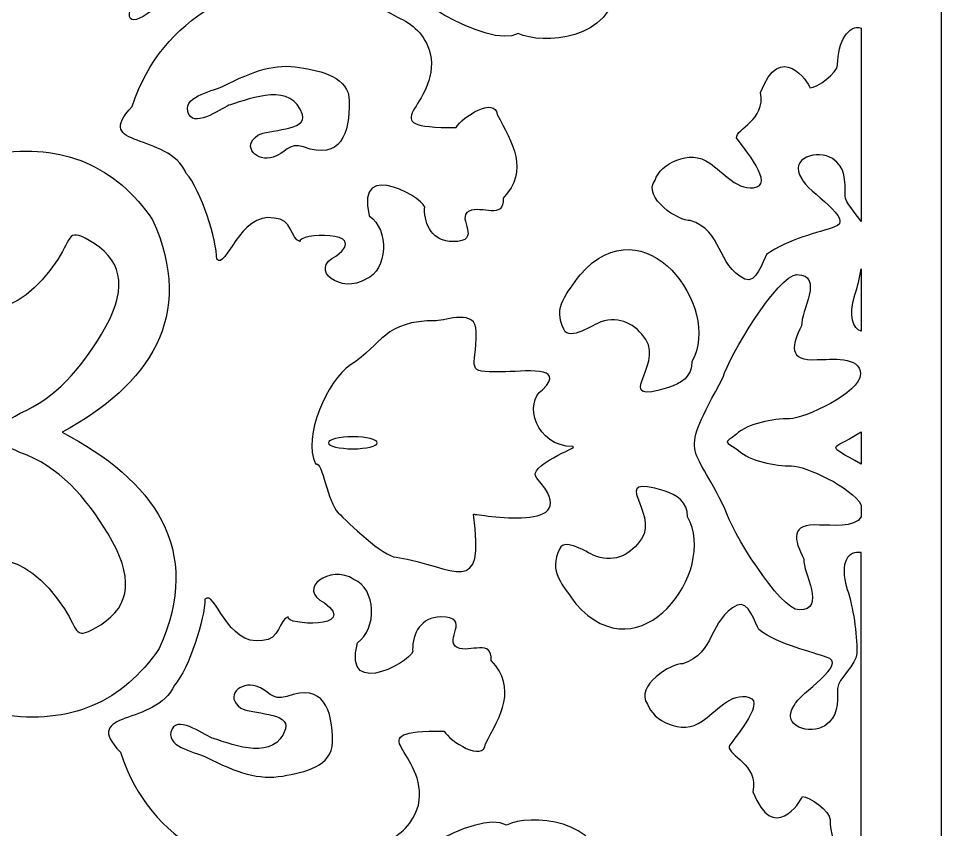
# Model space of a CAD drawing. Header units: centimetres. Extents: x -16.1 to -1.5, y -3 to 9.
# Drawn here: x -11.149 to -8.945, y 3.952 to 5.889 of the extents above; entities that cross this region are included whole.
import ezdxf

# ---------------------------------------------------------------- set-up
doc = ezdxf.new("R2010")
doc.units = ezdxf.units.CM
doc.header["$MEASUREMENT"] = 0
doc.layers.add('layer 1', color=7, linetype='Continuous')

msp = doc.modelspace()

# ---------------------------------------------------------------- linework, layer by layer
at = {"layer": 'layer 1', "color": 250}
for points, knots in [([(-16.12548, 8.7486), (-16.12548, 8.7486), (-16.12548, 9.00077), (-16.12548, 9.00077), (-16.12548, 9.00077), (-16.12548, 9.00077), (-8.94455, 9.00077), (-8.94455, 9.00077), (-8.94455, 9.00077), (-8.94455, 9.00077), (-8.94455, -3.03333), (-8.94455, -3.03333), (-8.94455, -3.03333), (-8.94455, -3.03333), (-16.12548, -3.03333), (-16.12548, -3.03333), (-16.12548, -3.03333), (-16.12548, -3.03333), (-16.12548, 8.7486), (-16.12548, 8.7486)], [0, 0, 0, 0, 0.1666667, 0.1666667, 0.1666667, 0.1666667, 0.3333333, 0.3333333, 0.3333333, 0.3333333, 0.5, 0.5, 0.5, 0.5, 0.6666667, 0.6666667, 0.6666667, 0.6666667, 1, 1, 1, 1]), ([(-9.72004, 5.97113), (-9.73966, 5.96552), (-9.80693, 5.95709), (-9.82094, 5.97113), (-9.82094, 5.97113), (-9.84617, 5.9964), (-9.78451, 6.01605), (-9.80973, 6.04132), (-9.80973, 6.04132), (-9.85178, 6.08343), (-9.93587, 6.12274), (-9.98352, 6.17047), (-9.98352, 6.17047), (-10.01715, 6.20416), (-9.92746, 6.29401), (-9.90503, 6.3277), (-9.90503, 6.3277), (-9.85458, 6.4035), (-9.98071, 6.44562), (-10.03958, 6.44562), (-10.03958, 6.44562), (-10.11408, 6.43963), (-10.09769, 6.36869), (-10.19654, 6.38666), (-10.19654, 6.38666), (-10.28344, 6.37341), (-10.2526, 6.24219), (-10.3423, 6.34454), (-10.3423, 6.34454), (-10.42676, 6.4138), (-10.41997, 6.35172), (-10.46282, 6.29682), (-10.46282, 6.29682), (-10.55252, 6.20697), (-10.73751, 6.2547), (-10.82721, 6.09747), (-10.82721, 6.09747), (-10.84403, 6.04132), (-10.87486, 6.00202), (-10.87486, 5.93744), (-10.87486, 5.93744), (-10.90686, 5.85273), (-10.85414, 5.88303), (-10.78177, 5.94901), (-10.78177, 5.94901), (-10.68407, 6.06089), (-10.4627, 6.16525), (-10.29184, 6.15082), (-10.29184, 6.15082), (-10.24139, 6.13397), (-10.10685, 6.1059), (-10.1573, 6.08905), (-10.1573, 6.08905), (-10.1292, 6.04334), (-10.29646, 6.05364), (-10.40957, 6.0329), (-10.40957, 6.0329), (-10.60858, 5.96832), (-10.80478, 5.90375), (-10.87766, 5.67913), (-10.87766, 5.67913), (-10.97546, 5.57691), (-10.79193, 5.61881), (-10.74873, 5.5191), (-10.74873, 5.5191), (-10.71343, 5.4805), (-10.67557, 5.35839), (-10.67585, 5.31414), (-10.67585, 5.31414), (-10.65259, 5.28824), (-10.62278, 5.4273), (-10.5385, 5.41241), (-10.5385, 5.41241), (-10.49646, 5.41241), (-10.49926, 5.36187), (-10.47684, 5.35626), (-10.47684, 5.35626), (-10.48478, 5.37615), (-10.30726, 5.38504), (-10.38995, 5.32256), (-10.38995, 5.32256), (-10.46002, 5.28887), (-10.37593, 5.22991), (-10.31987, 5.26641), (-10.31987, 5.26641), (-10.26675, 5.28887), (-10.26355, 5.38434), (-10.31146, 5.41803), (-10.31146, 5.41803), (-10.34916, 5.56276), (-10.16399, 5.45062), (-10.17972, 5.43487), (-10.17972, 5.43487), (-10.17972, 5.39556), (-10.1601, 5.35626), (-10.11245, 5.35626), (-10.11245, 5.35626), (-10.03677, 5.35626), (-10.10685, 5.41241), (-10.07321, 5.42926), (-10.07321, 5.42926), (-10.04238, 5.4433), (-9.98912, 5.4068), (-9.99192, 5.46014), (-9.99192, 5.46014), (-9.92844, 5.52659), (-9.97029, 5.59304), (-10.00594, 5.65948), (-10.00594, 5.65948), (-10.00986, 5.70385), (-10.09077, 5.65349), (-10.10404, 5.6286), (-10.10404, 5.6286), (-10.32013, 5.6286), (-10.14034, 5.67633), (-10.16571, 5.80548), (-10.16571, 5.80548), (-10.17972, 5.85321), (-10.20775, 5.87567), (-10.24419, 5.89251), (-10.24419, 5.89251), (-10.32268, 5.93182), (-10.38154, 5.9964), (-10.2498, 5.9964), (-10.2498, 5.9964), (-10.25146, 5.95986), (-10.02863, 5.81384), (-9.95549, 5.85321), (-9.95549, 5.85321), (-9.89894, 5.82612), (-9.73025, 5.83558), (-9.72004, 5.97113)], [0, 0, 0, 0, 0.0294118, 0.0294118, 0.0294118, 0.0294118, 0.0588235, 0.0588235, 0.0588235, 0.0588235, 0.0882353, 0.0882353, 0.0882353, 0.0882353, 0.1176471, 0.1176471, 0.1176471, 0.1176471, 0.1470588, 0.1470588, 0.1470588, 0.1470588, 0.1764706, 0.1764706, 0.1764706, 0.1764706, 0.2058824, 0.2058824, 0.2058824, 0.2058824, 0.2352941, 0.2352941, 0.2352941, 0.2352941, 0.2647059, 0.2647059, 0.2647059, 0.2647059, 0.2941176, 0.2941176, 0.2941176, 0.2941176, 0.3235294, 0.3235294, 0.3235294, 0.3235294, 0.3529412, 0.3529412, 0.3529412, 0.3529412, 0.3823529, 0.3823529, 0.3823529, 0.3823529, 0.4117647, 0.4117647, 0.4117647, 0.4117647, 0.4411765, 0.4411765, 0.4411765, 0.4411765, 0.4705882, 0.4705882, 0.4705882, 0.4705882, 0.5, 0.5, 0.5, 0.5, 0.5294118, 0.5294118, 0.5294118, 0.5294118, 0.5588235, 0.5588235, 0.5588235, 0.5588235, 0.5882353, 0.5882353, 0.5882353, 0.5882353, 0.6176471, 0.6176471, 0.6176471, 0.6176471, 0.6470588, 0.6470588, 0.6470588, 0.6470588, 0.6764706, 0.6764706, 0.6764706, 0.6764706, 0.7058824, 0.7058824, 0.7058824, 0.7058824, 0.7352941, 0.7352941, 0.7352941, 0.7352941, 0.7647059, 0.7647059, 0.7647059, 0.7647059, 0.7941176, 0.7941176, 0.7941176, 0.7941176, 0.8235294, 0.8235294, 0.8235294, 0.8235294, 0.8529412, 0.8529412, 0.8529412, 0.8529412, 0.8823529, 0.8823529, 0.8823529, 0.8823529, 0.9117647, 0.9117647, 0.9117647, 0.9117647, 0.9411765, 0.9411765, 0.9411765, 0.9411765, 1, 1, 1, 1]), ([(-9.13662, 5.86582), (-9.16571, 5.87658), (-9.19272, 5.83316), (-9.19272, 5.77844), (-9.19272, 5.77844), (-9.19272, 5.75889), (-9.24276, 5.72333), (-9.25884, 5.72333), (-9.25884, 5.72333), (-9.26259, 5.73694), (-9.32998, 5.8368), (-9.37679, 5.71267), (-9.37679, 5.71267), (-9.36415, 5.64542), (-9.43629, 5.62623), (-9.43397, 5.60424), (-9.43397, 5.60424), (-9.43218, 5.59713), (-9.34462, 5.49936), (-9.38572, 5.48692), (-9.38572, 5.48692), (-9.42861, 5.47269), (-9.46792, 5.52425), (-9.4983, 5.5438), (-9.4983, 5.5438), (-9.54655, 5.5789), (-9.61683, 5.54187), (-9.62875, 5.50291), (-9.62875, 5.50291), (-9.66108, 5.4614), (-9.56969, 5.40293), (-9.54476, 5.40692), (-9.54476, 5.40692), (-9.46613, 5.38204), (-9.48222, 5.30027), (-9.41431, 5.2665), (-9.41431, 5.2665), (-9.38751, 5.25405), (-9.37142, 5.31093), (-9.36249, 5.32515), (-9.36249, 5.32515), (-9.31459, 5.36249), (-9.23334, 5.37848), (-9.20166, 5.39092), (-9.20166, 5.39092), (-9.14629, 5.40631), (-9.26601, 5.47624), (-9.2785, 5.50647), (-9.2785, 5.50647), (-9.31245, 5.55625), (-9.23918, 5.57757), (-9.20523, 5.55446), (-9.20523, 5.55446), (-9.17307, 5.53314), (-9.17485, 5.50291), (-9.17485, 5.46558), (-9.17485, 5.46558), (-9.17485, 5.44867), (-9.14996, 5.42606), (-9.13662, 5.40399), (-9.13662, 5.40399), (-9.13662, 5.40399), (-9.13662, 5.86582), (-9.13662, 5.86582)], [0, 0, 0, 0, 0.0588235, 0.0588235, 0.0588235, 0.0588235, 0.1176471, 0.1176471, 0.1176471, 0.1176471, 0.1764706, 0.1764706, 0.1764706, 0.1764706, 0.2352941, 0.2352941, 0.2352941, 0.2352941, 0.2941176, 0.2941176, 0.2941176, 0.2941176, 0.3529412, 0.3529412, 0.3529412, 0.3529412, 0.4117647, 0.4117647, 0.4117647, 0.4117647, 0.4705882, 0.4705882, 0.4705882, 0.4705882, 0.5294118, 0.5294118, 0.5294118, 0.5294118, 0.5882353, 0.5882353, 0.5882353, 0.5882353, 0.6470588, 0.6470588, 0.6470588, 0.6470588, 0.7058824, 0.7058824, 0.7058824, 0.7058824, 0.7647059, 0.7647059, 0.7647059, 0.7647059, 0.8235294, 0.8235294, 0.8235294, 0.8235294, 0.8823529, 0.8823529, 0.8823529, 0.8823529, 1, 1, 1, 1]), ([(-10.47799, 5.77242), (-10.53523, 5.7822), (-10.58527, 5.76534), (-10.66209, 5.72687), (-10.66209, 5.72687), (-10.68975, 5.71374), (-10.76256, 5.70208), (-10.74218, 5.65978), (-10.74218, 5.65978), (-10.72616, 5.62768), (-10.65917, 5.67873), (-10.64316, 5.68311), (-10.64316, 5.68311), (-10.59219, 5.69915), (-10.49608, 5.73708), (-10.47133, 5.65978), (-10.47133, 5.65978), (-10.45822, 5.62039), (-10.55433, 5.62477), (-10.57763, 5.61018), (-10.57763, 5.61018), (-10.6184, 5.58247), (-10.57908, 5.546), (-10.54122, 5.55767), (-10.54122, 5.55767), (-10.5121, 5.56642), (-10.50482, 5.59414), (-10.46841, 5.58247), (-10.46841, 5.58247), (-10.37945, 5.54942), (-10.35848, 5.61448), (-10.35917, 5.69178), (-10.35917, 5.69178), (-10.35967, 5.74938), (-10.42577, 5.7635), (-10.47799, 5.77242)], [0, 0, 0, 0, 0.1, 0.1, 0.1, 0.1, 0.2, 0.2, 0.2, 0.2, 0.3, 0.3, 0.3, 0.3, 0.4, 0.4, 0.4, 0.4, 0.5, 0.5, 0.5, 0.5, 0.6, 0.6, 0.6, 0.6, 0.7, 0.7, 0.7, 0.7, 0.8, 0.8, 0.8, 0.8, 1, 1, 1, 1]), ([(-11.60091, 4.9031), (-11.60291, 4.87937), (-11.39336, 4.67235), (-11.37156, 4.67796), (-11.37156, 4.67796), (-11.25791, 4.63511), (-11.17491, 4.67675), (-11.24755, 4.7805), (-11.24755, 4.7805), (-11.25739, 4.78988), (-11.3325, 4.8318), (-11.34, 4.8397), (-11.34, 4.8397), (-11.30425, 4.90092), (-11.19401, 4.87752), (-11.14595, 4.85284), (-11.14595, 4.85284), (-11.05241, 4.82003), (-10.98878, 4.74602), (-10.93517, 4.65822), (-10.93517, 4.65822), (-10.874, 4.5573), (-10.88002, 4.4874), (-10.95282, 4.44153), (-10.95282, 4.44153), (-11.01837, 4.40022), (-11.00448, 4.42642), (-11.03962, 4.47935), (-11.03962, 4.47935), (-11.13883, 4.62882), (-11.24446, 4.62525), (-11.33732, 4.52873), (-11.33732, 4.52873), (-11.40138, 4.39026), (-11.38464, 4.27876), (-11.1901, 4.22662), (-11.1901, 4.22662), (-11.02554, 4.20145), (-10.90106, 4.2566), (-10.81309, 4.38487), (-10.81309, 4.38487), (-10.70527, 4.62138), (-10.82796, 4.78805), (-11.04508, 4.9009), (-11.04508, 4.9009), (-10.83809, 5.01356), (-10.72409, 5.17778), (-10.82921, 5.40836), (-10.82921, 5.40836), (-10.91718, 5.53664), (-11.04166, 5.59179), (-11.20622, 5.56662), (-11.20622, 5.56662), (-11.40075, 5.51447), (-11.4175, 5.40297), (-11.35344, 5.2645), (-11.35344, 5.2645), (-11.26058, 5.16799), (-11.15495, 5.16441), (-11.05574, 5.31389), (-11.05574, 5.31389), (-11.0206, 5.36683), (-11.03449, 5.39302), (-10.96893, 5.35171), (-10.96893, 5.35171), (-10.89614, 5.30583), (-10.89012, 5.23594), (-10.95129, 5.13502), (-10.95129, 5.13502), (-11.00165, 5.05253), (-11.06087, 4.9822), (-11.14541, 4.94679), (-11.14541, 4.94679), (-11.20803, 4.90673), (-11.30525, 4.88328), (-11.33963, 4.93698), (-11.33963, 4.93698), (-11.33399, 4.94272), (-11.27042, 5.00629), (-11.26367, 5.01274), (-11.26367, 5.01274), (-11.18852, 5.12006), (-11.25946, 5.16093), (-11.3765, 5.11054), (-11.3765, 5.11054), (-11.39434, 5.11724), (-11.59981, 4.92476), (-11.60091, 4.9031)], [0, 0, 0, 0, 0.0434783, 0.0434783, 0.0434783, 0.0434783, 0.0869565, 0.0869565, 0.0869565, 0.0869565, 0.1304348, 0.1304348, 0.1304348, 0.1304348, 0.173913, 0.173913, 0.173913, 0.173913, 0.2173913, 0.2173913, 0.2173913, 0.2173913, 0.2608696, 0.2608696, 0.2608696, 0.2608696, 0.3043478, 0.3043478, 0.3043478, 0.3043478, 0.3478261, 0.3478261, 0.3478261, 0.3478261, 0.3913043, 0.3913043, 0.3913043, 0.3913043, 0.4347826, 0.4347826, 0.4347826, 0.4347826, 0.4782609, 0.4782609, 0.4782609, 0.4782609, 0.5217391, 0.5217391, 0.5217391, 0.5217391, 0.5652174, 0.5652174, 0.5652174, 0.5652174, 0.6086957, 0.6086957, 0.6086957, 0.6086957, 0.6521739, 0.6521739, 0.6521739, 0.6521739, 0.6956522, 0.6956522, 0.6956522, 0.6956522, 0.7391304, 0.7391304, 0.7391304, 0.7391304, 0.7826087, 0.7826087, 0.7826087, 0.7826087, 0.826087, 0.826087, 0.826087, 0.826087, 0.8695652, 0.8695652, 0.8695652, 0.8695652, 0.9130435, 0.9130435, 0.9130435, 0.9130435, 1, 1, 1, 1]), ([(-9.59641, 5.00772), (-9.56633, 5.01701), (-9.54077, 5.03433), (-9.54077, 5.06966), (-9.54077, 5.06966), (-9.46803, 5.19957), (-9.65351, 5.4533), (-9.80809, 5.27713), (-9.80809, 5.27713), (-9.83893, 5.23184), (-9.87418, 5.20116), (-9.84628, 5.14564), (-9.84628, 5.14564), (-9.83306, 5.11787), (-9.77578, 5.15879), (-9.75815, 5.16463), (-9.75815, 5.16463), (-9.71262, 5.17924), (-9.67443, 5.15879), (-9.65093, 5.12226), (-9.65093, 5.12226), (-9.60837, 5.05876), (-9.73522, 4.96483), (-9.59641, 5.00772)], [0, 0, 0, 0, 0.1428571, 0.1428571, 0.1428571, 0.1428571, 0.2857143, 0.2857143, 0.2857143, 0.2857143, 0.4285714, 0.4285714, 0.4285714, 0.4285714, 0.5714286, 0.5714286, 0.5714286, 0.5714286, 0.7142857, 0.7142857, 0.7142857, 0.7142857, 1, 1, 1, 1]), ([(-9.13821, 5.04019), (-9.13821, 5.08406), (-9.20988, 5.07446), (-9.24158, 5.07446), (-9.24158, 5.07446), (-9.31234, 5.06988), (-9.30223, 5.11009), (-9.27879, 5.15535), (-9.27879, 5.15535), (-9.28154, 5.18825), (-9.22366, 5.27736), (-9.28981, 5.27736), (-9.28981, 5.27736), (-9.3352, 5.27736), (-9.45407, 5.07994), (-9.46622, 5.03226), (-9.46622, 5.03226), (-9.57384, 4.83326), (-9.54118, 4.88407), (-9.46104, 4.7165), (-9.46104, 4.7165), (-9.44889, 4.66881), (-9.33002, 4.47658), (-9.28463, 4.47658), (-9.28463, 4.47658), (-9.21848, 4.47658), (-9.27636, 4.56569), (-9.27361, 4.5986), (-9.27361, 4.5986), (-9.29705, 4.64385), (-9.30716, 4.68407), (-9.2364, 4.67948), (-9.2364, 4.67948), (-9.20893, 4.67948), (-9.15149, 4.67229), (-9.13662, 4.69889), (-9.13662, 4.69889), (-9.13662, 4.69889), (-9.13662, 4.72721), (-9.13662, 4.72721), (-9.13662, 4.72721), (-9.15819, 4.77013), (-9.27127, 4.82069), (-9.30255, 4.82069), (-9.30255, 4.82069), (-9.34114, 4.82069), (-9.40316, 4.83165), (-9.42934, 4.8577), (-9.42934, 4.8577), (-9.46213, 4.88204), (-9.46714, 4.87203), (-9.43452, 4.89624), (-9.43452, 4.89624), (-9.40834, 4.92229), (-9.34632, 4.93326), (-9.30773, 4.93326), (-9.30773, 4.93326), (-9.2731, 4.93326), (-9.13821, 4.99522), (-9.13821, 5.04019)], [0, 0, 0, 0, 0.0625, 0.0625, 0.0625, 0.0625, 0.125, 0.125, 0.125, 0.125, 0.1875, 0.1875, 0.1875, 0.1875, 0.25, 0.25, 0.25, 0.25, 0.3125, 0.3125, 0.3125, 0.3125, 0.375, 0.375, 0.375, 0.375, 0.4375, 0.4375, 0.4375, 0.4375, 0.5, 0.5, 0.5, 0.5, 0.5625, 0.5625, 0.5625, 0.5625, 0.625, 0.625, 0.625, 0.625, 0.6875, 0.6875, 0.6875, 0.6875, 0.75, 0.75, 0.75, 0.75, 0.8125, 0.8125, 0.8125, 0.8125, 0.875, 0.875, 0.875, 0.875, 1, 1, 1, 1]), ([(-9.13662, 5.29114), (-9.14047, 5.26878), (-9.14557, 5.24722), (-9.15162, 5.22916), (-9.15162, 5.22916), (-9.16757, 5.17627), (-9.15633, 5.14919), (-9.13662, 5.14236), (-9.13662, 5.14236), (-9.13662, 5.14236), (-9.13662, 5.29114), (-9.13662, 5.29114)], [0, 0, 0, 0, 0.25, 0.25, 0.25, 0.25, 0.5, 0.5, 0.5, 0.5, 1, 1, 1, 1]), ([(-10.44004, 4.82573), (-10.47135, 4.89011), (-10.41202, 5.02549), (-10.35598, 5.06181), (-10.35598, 5.06181), (-10.28017, 5.11133), (-10.27687, 5.16746), (-10.15161, 5.16746), (-10.15161, 5.16746), (-10.12854, 5.16746), (-10.05602, 5.19718), (-10.05602, 5.14105), (-10.05602, 5.14105), (-10.05602, 5.0486), (-10.08569, 5.0453), (-9.99669, 5.0453), (-9.99669, 5.0453), (-9.94395, 5.0453), (-9.83847, 5.06181), (-9.8978, 5.00238), (-9.8978, 5.00238), (-9.94285, 4.97266), (-9.91429, 4.867), (-9.82528, 4.867), (-9.82528, 4.867), (-9.8055, 4.867), (-9.94065, 4.82078), (-9.91098, 4.79106), (-9.91098, 4.79106), (-9.78771, 4.65349), (-10.05558, 4.70668), (-10.06261, 4.70521), (-10.06261, 4.70521), (-10.03504, 4.50081), (-10.10447, 4.57966), (-10.24721, 4.60286), (-10.24721, 4.60286), (-10.27687, 4.60286), (-10.36258, 4.6854), (-10.38565, 4.70851), (-10.38565, 4.70851), (-10.41202, 4.73493), (-10.42191, 4.83069), (-10.44004, 4.82573)], [0, 0, 0, 0, 0.0833333, 0.0833333, 0.0833333, 0.0833333, 0.1666667, 0.1666667, 0.1666667, 0.1666667, 0.25, 0.25, 0.25, 0.25, 0.3333333, 0.3333333, 0.3333333, 0.3333333, 0.4166667, 0.4166667, 0.4166667, 0.4166667, 0.5, 0.5, 0.5, 0.5, 0.5833333, 0.5833333, 0.5833333, 0.5833333, 0.6666667, 0.6666667, 0.6666667, 0.6666667, 0.75, 0.75, 0.75, 0.75, 0.8333333, 0.8333333, 0.8333333, 0.8333333, 1, 1, 1, 1]), ([(-9.13662, 4.90237), (-9.13836, 4.90118), (-9.14013, 4.90001), (-9.14193, 4.89886), (-9.14193, 4.89886), (-9.20787, 4.8565), (-9.22455, 4.87538), (-9.13662, 4.82443), (-9.13662, 4.82443), (-9.13662, 4.82443), (-9.13662, 4.90237), (-9.13662, 4.90237)], [0, 0, 0, 0, 0.25, 0.25, 0.25, 0.25, 0.5, 0.5, 0.5, 0.5, 1, 1, 1, 1]), ([(-10.35073, 4.89004), (-10.31864, 4.89004), (-10.29246, 4.88363), (-10.29246, 4.87578), (-10.29246, 4.87578), (-10.29246, 4.86792), (-10.31864, 4.86151), (-10.35073, 4.86151), (-10.35073, 4.86151), (-10.38282, 4.86151), (-10.409, 4.86792), (-10.409, 4.87578), (-10.409, 4.87578), (-10.409, 4.88363), (-10.38282, 4.89004), (-10.35073, 4.89004)], [0, 0, 0, 0, 0.2, 0.2, 0.2, 0.2, 0.4, 0.4, 0.4, 0.4, 0.6, 0.6, 0.6, 0.6, 1, 1, 1, 1]), ([(-9.60677, 4.761), (-9.57669, 4.7517), (-9.55113, 4.7344), (-9.55113, 4.69906), (-9.55113, 4.69906), (-9.47839, 4.56915), (-9.66387, 4.31542), (-9.81845, 4.49159), (-9.81845, 4.49159), (-9.84929, 4.53688), (-9.88454, 4.56756), (-9.85664, 4.62308), (-9.85664, 4.62308), (-9.84342, 4.65084), (-9.78614, 4.60993), (-9.76851, 4.60409), (-9.76851, 4.60409), (-9.72298, 4.58948), (-9.68479, 4.60993), (-9.66129, 4.64646), (-9.66129, 4.64646), (-9.61873, 4.70996), (-9.74558, 4.80389), (-9.60677, 4.761)], [0, 0, 0, 0, 0.1428571, 0.1428571, 0.1428571, 0.1428571, 0.2857143, 0.2857143, 0.2857143, 0.2857143, 0.4285714, 0.4285714, 0.4285714, 0.4285714, 0.5714286, 0.5714286, 0.5714286, 0.5714286, 0.7142857, 0.7142857, 0.7142857, 0.7142857, 1, 1, 1, 1]), ([(-9.13662, 3.90303), (-9.17149, 3.8607), (-9.21085, 3.91029), (-9.21086, 3.97636), (-9.21086, 3.97636), (-9.21086, 3.99591), (-9.26089, 4.03147), (-9.27698, 4.03147), (-9.27698, 4.03147), (-9.28073, 4.01787), (-9.34812, 3.918), (-9.39492, 4.04213), (-9.39492, 4.04213), (-9.38228, 4.10939), (-9.45442, 4.12857), (-9.4521, 4.15056), (-9.4521, 4.15056), (-9.45032, 4.15767), (-9.36275, 4.25544), (-9.40385, 4.26789), (-9.40385, 4.26789), (-9.44674, 4.28211), (-9.48606, 4.23055), (-9.51644, 4.211), (-9.51644, 4.211), (-9.56468, 4.1759), (-9.63497, 4.21293), (-9.64689, 4.25189), (-9.64689, 4.25189), (-9.67921, 4.2934), (-9.58783, 4.35188), (-9.5629, 4.34788), (-9.5629, 4.34788), (-9.48427, 4.37277), (-9.50035, 4.45453), (-9.43245, 4.48831), (-9.43245, 4.48831), (-9.40564, 4.50075), (-9.38956, 4.44387), (-9.38062, 4.42965), (-9.38062, 4.42965), (-9.33272, 4.39231), (-9.25148, 4.37631), (-9.21979, 4.36388), (-9.21979, 4.36388), (-9.16443, 4.34849), (-9.28414, 4.27857), (-9.29663, 4.24833), (-9.29663, 4.24833), (-9.33058, 4.19856), (-9.25732, 4.17723), (-9.22336, 4.20033), (-9.22336, 4.20033), (-9.1912, 4.22167), (-9.19299, 4.25189), (-9.19299, 4.28922), (-9.19299, 4.28922), (-9.19299, 4.31232), (-9.14652, 4.3461), (-9.14652, 4.37454), (-9.14652, 4.37454), (-9.14652, 4.42076), (-9.15546, 4.48298), (-9.16976, 4.52564), (-9.16976, 4.52564), (-9.19016, 4.59334), (-9.16605, 4.61877), (-9.13662, 4.61353), (-9.13662, 4.61353), (-9.13662, 4.61353), (-9.13662, 3.90303), (-9.13662, 3.90303)], [0, 0, 0, 0, 0.0526316, 0.0526316, 0.0526316, 0.0526316, 0.1052632, 0.1052632, 0.1052632, 0.1052632, 0.1578947, 0.1578947, 0.1578947, 0.1578947, 0.2105263, 0.2105263, 0.2105263, 0.2105263, 0.2631579, 0.2631579, 0.2631579, 0.2631579, 0.3157895, 0.3157895, 0.3157895, 0.3157895, 0.3684211, 0.3684211, 0.3684211, 0.3684211, 0.4210526, 0.4210526, 0.4210526, 0.4210526, 0.4736842, 0.4736842, 0.4736842, 0.4736842, 0.5263158, 0.5263158, 0.5263158, 0.5263158, 0.5789474, 0.5789474, 0.5789474, 0.5789474, 0.6315789, 0.6315789, 0.6315789, 0.6315789, 0.6842105, 0.6842105, 0.6842105, 0.6842105, 0.7368421, 0.7368421, 0.7368421, 0.7368421, 0.7894737, 0.7894737, 0.7894737, 0.7894737, 0.8421053, 0.8421053, 0.8421053, 0.8421053, 0.8947368, 0.8947368, 0.8947368, 0.8947368, 1, 1, 1, 1]), ([(-9.74835, 3.84505), (-9.76796, 3.85066), (-9.83524, 3.85909), (-9.84925, 3.84505), (-9.84925, 3.84505), (-9.87448, 3.81978), (-9.81281, 3.80013), (-9.83804, 3.77486), (-9.83804, 3.77486), (-9.88008, 3.73275), (-9.96417, 3.69344), (-10.01182, 3.6457), (-10.01182, 3.6457), (-10.04546, 3.61202), (-9.95576, 3.52217), (-9.93334, 3.48848), (-9.93334, 3.48848), (-9.88289, 3.41267), (-10.00902, 3.37056), (-10.06788, 3.37056), (-10.06788, 3.37056), (-10.14238, 3.37655), (-10.126, 3.44749), (-10.22485, 3.42952), (-10.22485, 3.42952), (-10.31175, 3.44277), (-10.2809, 3.57399), (-10.3706, 3.47163), (-10.3706, 3.47163), (-10.45507, 3.40239), (-10.44827, 3.46446), (-10.49113, 3.51936), (-10.49113, 3.51936), (-10.58083, 3.60921), (-10.76582, 3.56147), (-10.85551, 3.71871), (-10.85551, 3.71871), (-10.87233, 3.77486), (-10.90317, 3.81416), (-10.90317, 3.87874), (-10.90317, 3.87874), (-10.93517, 3.96345), (-10.88245, 3.93315), (-10.81008, 3.86717), (-10.81008, 3.86717), (-10.71238, 3.75528), (-10.49101, 3.65093), (-10.32015, 3.66536), (-10.32015, 3.66536), (-10.2697, 3.6822), (-10.13515, 3.71028), (-10.18561, 3.72713), (-10.18561, 3.72713), (-10.15751, 3.77284), (-10.32476, 3.76254), (-10.43787, 3.78328), (-10.43787, 3.78328), (-10.63689, 3.84786), (-10.83309, 3.91243), (-10.90597, 4.13705), (-10.90597, 4.13705), (-11.00376, 4.23927), (-10.82023, 4.19737), (-10.77703, 4.29708), (-10.77703, 4.29708), (-10.74174, 4.33567), (-10.70388, 4.45779), (-10.70416, 4.50204), (-10.70416, 4.50204), (-10.6809, 4.52793), (-10.65108, 4.38889), (-10.56681, 4.40377), (-10.56681, 4.40377), (-10.52477, 4.40377), (-10.52757, 4.45431), (-10.50515, 4.45992), (-10.50515, 4.45992), (-10.51308, 4.44003), (-10.33557, 4.43114), (-10.41825, 4.49362), (-10.41825, 4.49362), (-10.48833, 4.52731), (-10.40424, 4.58627), (-10.34818, 4.54976), (-10.34818, 4.54976), (-10.29506, 4.52731), (-10.29186, 4.43184), (-10.33977, 4.39815), (-10.33977, 4.39815), (-10.37747, 4.25342), (-10.1923, 4.36556), (-10.20803, 4.38131), (-10.20803, 4.38131), (-10.20803, 4.42062), (-10.18841, 4.45992), (-10.14076, 4.45992), (-10.14076, 4.45992), (-10.06508, 4.45992), (-10.13515, 4.40377), (-10.10152, 4.38692), (-10.10152, 4.38692), (-10.07069, 4.37289), (-10.01743, 4.40939), (-10.02023, 4.35604), (-10.02023, 4.35604), (-9.95675, 4.28959), (-9.9986, 4.22314), (-10.03425, 4.1567), (-10.03425, 4.1567), (-10.03817, 4.11233), (-10.11908, 4.16269), (-10.13235, 4.18758), (-10.13235, 4.18758), (-10.34844, 4.18758), (-10.16865, 4.13985), (-10.19402, 4.0107), (-10.19402, 4.0107), (-10.20803, 3.96297), (-10.23606, 3.94051), (-10.2725, 3.92366), (-10.2725, 3.92366), (-10.35098, 3.88436), (-10.40984, 3.81978), (-10.27811, 3.81978), (-10.27811, 3.81978), (-10.27977, 3.85632), (-10.05694, 4.00233), (-9.98379, 3.96297), (-9.98379, 3.96297), (-9.92725, 3.99006), (-9.75855, 3.9806), (-9.74835, 3.84505)], [0, 0, 0, 0, 0.0294118, 0.0294118, 0.0294118, 0.0294118, 0.0588235, 0.0588235, 0.0588235, 0.0588235, 0.0882353, 0.0882353, 0.0882353, 0.0882353, 0.1176471, 0.1176471, 0.1176471, 0.1176471, 0.1470588, 0.1470588, 0.1470588, 0.1470588, 0.1764706, 0.1764706, 0.1764706, 0.1764706, 0.2058824, 0.2058824, 0.2058824, 0.2058824, 0.2352941, 0.2352941, 0.2352941, 0.2352941, 0.2647059, 0.2647059, 0.2647059, 0.2647059, 0.2941176, 0.2941176, 0.2941176, 0.2941176, 0.3235294, 0.3235294, 0.3235294, 0.3235294, 0.3529412, 0.3529412, 0.3529412, 0.3529412, 0.3823529, 0.3823529, 0.3823529, 0.3823529, 0.4117647, 0.4117647, 0.4117647, 0.4117647, 0.4411765, 0.4411765, 0.4411765, 0.4411765, 0.4705882, 0.4705882, 0.4705882, 0.4705882, 0.5, 0.5, 0.5, 0.5, 0.5294118, 0.5294118, 0.5294118, 0.5294118, 0.5588235, 0.5588235, 0.5588235, 0.5588235, 0.5882353, 0.5882353, 0.5882353, 0.5882353, 0.6176471, 0.6176471, 0.6176471, 0.6176471, 0.6470588, 0.6470588, 0.6470588, 0.6470588, 0.6764706, 0.6764706, 0.6764706, 0.6764706, 0.7058824, 0.7058824, 0.7058824, 0.7058824, 0.7352941, 0.7352941, 0.7352941, 0.7352941, 0.7647059, 0.7647059, 0.7647059, 0.7647059, 0.7941176, 0.7941176, 0.7941176, 0.7941176, 0.8235294, 0.8235294, 0.8235294, 0.8235294, 0.8529412, 0.8529412, 0.8529412, 0.8529412, 0.8823529, 0.8823529, 0.8823529, 0.8823529, 0.9117647, 0.9117647, 0.9117647, 0.9117647, 0.9411765, 0.9411765, 0.9411765, 0.9411765, 1, 1, 1, 1]), ([(-10.51838, 4.08009), (-10.57563, 4.07031), (-10.62567, 4.08716), (-10.70248, 4.12563), (-10.70248, 4.12563), (-10.73015, 4.13877), (-10.80296, 4.15044), (-10.78257, 4.19273), (-10.78257, 4.19273), (-10.76656, 4.22482), (-10.69957, 4.17377), (-10.68355, 4.1694), (-10.68355, 4.1694), (-10.63259, 4.15335), (-10.53648, 4.11543), (-10.51172, 4.19273), (-10.51172, 4.19273), (-10.49862, 4.23211), (-10.59473, 4.22774), (-10.61802, 4.24233), (-10.61802, 4.24233), (-10.6588, 4.27004), (-10.61948, 4.30651), (-10.58162, 4.29483), (-10.58162, 4.29483), (-10.5525, 4.28609), (-10.54521, 4.25837), (-10.50881, 4.27004), (-10.50881, 4.27004), (-10.41985, 4.30309), (-10.39888, 4.23803), (-10.39957, 4.16072), (-10.39957, 4.16072), (-10.40007, 4.10312), (-10.46616, 4.08901), (-10.51838, 4.08009)], [0, 0, 0, 0, 0.1, 0.1, 0.1, 0.1, 0.2, 0.2, 0.2, 0.2, 0.3, 0.3, 0.3, 0.3, 0.4, 0.4, 0.4, 0.4, 0.5, 0.5, 0.5, 0.5, 0.6, 0.6, 0.6, 0.6, 0.7, 0.7, 0.7, 0.7, 0.8, 0.8, 0.8, 0.8, 1, 1, 1, 1])]:
    msp.add_open_spline(points, degree=3, knots=knots, dxfattribs=at)

doc.saveas('drawing.dxf')
